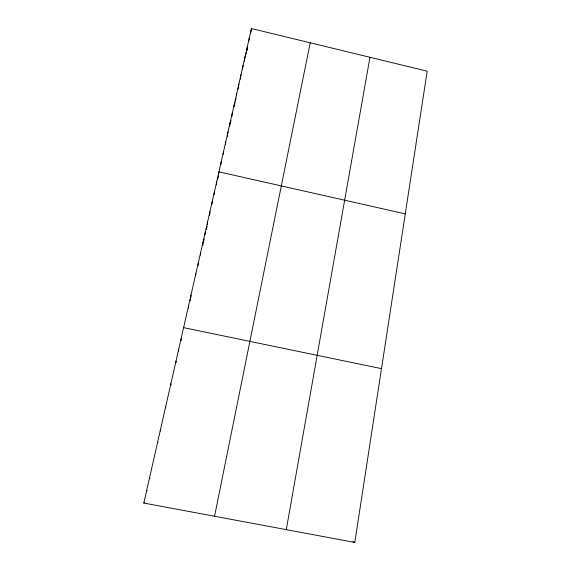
<?xml version="1.0" encoding="UTF-8"?>
<svg xmlns="http://www.w3.org/2000/svg" width="571" height="571" viewBox="0 0 571 571"><rect width="100%" height="100%" fill="white"/><g stroke="black" fill="none" stroke-linecap="round" stroke-linejoin="round"><path stroke-width="0.86" d="M188.48 308.247L188.558 305.813M190.892 297.605L191 295.029M195.753 275.136L195.839 273.702M198.073 265.415L198.23 263.16M200.421 255.066L200.599 252.703M202.955 242.325L202.676 245.609L203.062 243.91M205.06 234.588L205.296 232.026M207.359 224.467L207.608 221.805M209.914 211.663L209.543 215.338L209.914 213.682M211.877 204.639L212.198 201.599M214.118 194.747L214.46 191.606M216.345 184.925L216.709 181.692M218.65 174.348L218.943 171.85L405.267 213.875M220.913 164.355L221.227 161.779M223.161 154.441L223.497 151.793M225.452 144.149L225.745 141.879M227.365 136.697L227.972 132.044M229.656 126.255L230.192 122.28M231.833 116.655L232.39 112.594M234.11 106.299L234.567 102.973M236.373 95.978L236.737 93.43M238.143 89.162L238.885 83.951M240.355 79.105L241.019 74.551M242.568 69.084L243.132 65.215M244.417 61.468L244.652 59.891M244.888 58.313L245.237 55.944M246.722 50.762L247.322 46.751M248.899 40.884L249.391 37.615M250.69 33.539L251.454 28.55L427.187 71.175L354.798 542.45L143.813 503.044L251.454 28.55M286.278 529.652L369.965 57.3M214.553 516.255L310.224 42.804M190.15 300.881L190.521 299.247M203.447 242.218L204.218 238.828M206.317 229.556L207.08 226.195M217.715 179.258L218.45 176.018M230.277 123.857L230.998 120.659M234.267 106.249L235.045 102.816M235.43 101.103L236.016 98.526M246.108 54.024L246.479 52.368M246.85 50.726L247.6 47.443M143.813 503.044L144.427 502.587M146.619 490.667L147.19 490.403M149.409 478.391L149.93 478.32M183.605 327.64L381.492 368.652M352.849 541.665L354.798 542.45M157.625 442.175L158.017 442.653M160.315 430.298L160.665 430.955M165.64 406.837L165.904 407.844M170.872 383.755L171.057 385.097M176.025 361.043L176.132 362.706M178.573 349.823L178.616 351.037M181.1 338.689L181.128 340.666"/></g></svg>
